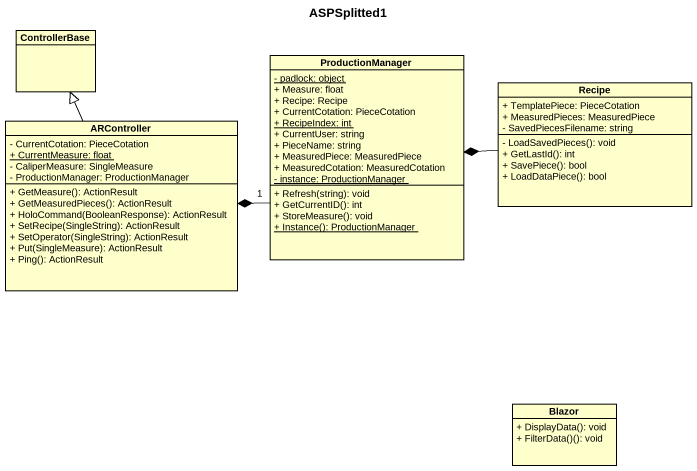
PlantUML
@startuml
title ASPSplitted1
hide circle
hide empty members
skinparam classAttributeIconSize 0
class ControllerBase
class ProductionManager {
  {static} - padlock: object
  + Measure: float
  + Recipe: Recipe
  + CurrentCotation: PieceCotation
  {static} + RecipeIndex: int
  + CurrentUser: string
  + PieceName: string
  + MeasuredPiece: MeasuredPiece
  + MeasuredCotation: MeasuredCotation
  {static} - instance: ProductionManager
  + Refresh(string): void
  + GetCurrentID(): int
  + StoreMeasure(): void
  {static} + Instance(): ProductionManager
}
class Recipe {
  + TemplatePiece: PieceCotation
  + MeasuredPieces: MeasuredPiece
  - SavedPiecesFilename: string
  - LoadSavedPieces(): void
  + GetLastId(): int
  + SavePiece(): bool
  + LoadDataPiece(): bool
}
class ARController {
  - CurrentCotation: PieceCotation
  {static} + CurrentMeasure: float
  - CaliperMeasure: SingleMeasure
  - ProductionManager: ProductionManager
  + GetMeasure(): ActionResult
  + GetMeasuredPieces(): ActionResult
  + HoloCommand(BooleanResponse): ActionResult
  + SetRecipe(SingleString): ActionResult
  + SetOperator(SingleString): ActionResult
  + Put(SingleMeasure): ActionResult
  + Ping(): ActionResult
}
class Blazor {
  + DisplayData(): void
  + FilterData()(): void
}
ProductionManager "1" -left-* ARController
Recipe -left-* ProductionManager
ARController -up-|> ControllerBase
@enduml
